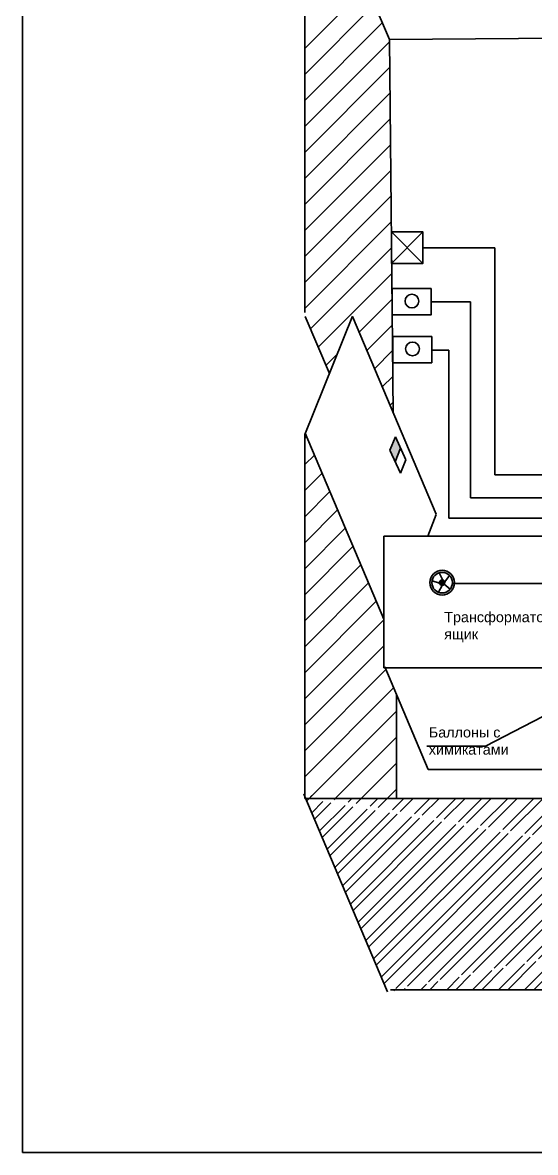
# Model space of a CAD drawing. Extents: x 48388 to 147340, y 33806 to 122092.
# Drawn here: x 62272 to 64016, y 60885 to 64724 of the extents above; entities that cross this region are included whole.
import ezdxf

# ---------------------------------------------------------------- set-up
doc = ezdxf.new("R2010")
doc.units = 0
doc.header["$LTSCALE"] = 1000
doc.header["$MEASUREMENT"] = 0
doc.layers.get('0').update_dxf_attribs({"linetype": 'CONTINUOUS'})
doc.styles.get("Standard").update_dxf_attribs({"font": 'GBENOR', "bigfont": 'GBCBIG'})
doc.dimstyles.get("Standard").update_dxf_attribs({"dimscale": 100, "dimtxt": 3.5, "dimasz": 1, "dimexe": 2.5, "dimexo": 3, "dimgap": 1.5, "dimtad": 1, "dimdec": 0, "dimzin": 0, "dimdsep": 46, "dimtxsty": 'Standard', "dimblk": 'ARCHTICK', "dimcen": 0.09, "dimadec": 0, "dimazin": 0, "dimtfac": 1, "dimtdec": 0, "dimtix": 1, "dimtmove": 2, "dimatfit": 3, "dimfxl": 1, "dimtolj": 1, "dimtzin": 0, "dimarcsym": 0})

msp = doc.modelspace()

# ---------------------------------------------------------------- hatches: boundary and pattern name
for points in [[(63540, 63316.9), (63521.4, 63271.1), (63539.2, 63231.9), (63557.8, 63277.8)], [(63708.2, 62821.2, 1), (63689.8, 62821.2, 1)]]:
    msp.add_hatch(color=256).paths.add_polyline_path(points)
h = msp.add_hatch(color=256)
h.paths.add_polyline_path([(63741.1, 62821.2, 1), (63656.9, 62821.2, 1)])
h.paths.add_polyline_path([(63733.9, 62821.2, 1), (63664.1, 62821.2, 1)], flags=16)
h = msp.add_hatch()
h.set_pattern_fill('金属', color=256, scale=50, style=0)
h.set_pattern_definition([(45, (48760.43, 54231), (-44.19417, 44.19417), []), (45, (48760.43, 54262.25), (-44.19417, 44.19417), [])])
edge = h.paths.add_edge_path()
edge.add_line((63228.7, 62102.3), (63513.4, 61430.4))
edge.add_line((66724.1, 62088), (63231.6, 62088))
edge.add_line((67015.4, 61438), (63522.9, 61438))
edge.add_line((66726.7, 62102.3), (67011.4, 61430.4))

# ---------------------------------------------------------------- linework, layer by layer
for p, q in [((62271.7, 66765.9), (62271.7, 60885.3)), ((63234.7, 65338.5), (63519.3, 64666.6)), ((63231.6, 64636.3), (63442.7, 64847.4)), ((63231.6, 64636.3), (63442.7, 64847.4)), ((63231.6, 64547.9), (63469, 64785.4)), ((63231.6, 64547.9), (63469, 64785.4)), ((63231.6, 64459.5), (63495.3, 64723.3)), ((63231.6, 64459.5), (63495.3, 64723.3)), ((63231.6, 64371.1), (63519.4, 64658.9)), ((63519.3, 64666.6), (64420.4, 64673.7)), ((63519.3, 64666.6), (63532.7, 63397.7)), ((63231.6, 64282.7), (63520.3, 64571.5)), ((63231.6, 64194.3), (63521.3, 64484)), ((63231.6, 64105.9), (63522.2, 64396.6)), ((63231.6, 64017.6), (63523.1, 64309.1)), ((63231.6, 63929.2), (63524, 64221.6)), ((63231.6, 63840.8), (63524.9, 64134.2)), ((63231.6, 63752.4), (63525.9, 64046.7)), ((63633.5, 64012.6), (63526.8, 63905.9)), ((63526.8, 64012.6), (63633.5, 63905.9)), ((63250.8, 63683.2), (63526.8, 63959.2)), ((63277.1, 63621.2), (63527.7, 63871.8)), ((63416.5, 63672.1), (63528.6, 63784.3)), ((63231.6, 63325), (63394.2, 63726.6)), ((63232.8, 63725.7), (63315.2, 63531.4)), ((63393.7, 63725.7), (63678.4, 63053.9)), ((63442.8, 63610), (63529.6, 63696.8)), ((63469.1, 63548), (63530.5, 63609.4)), ((63303.4, 63559.1), (63342, 63597.7)), ((63495.4, 63485.9), (63531.4, 63521.9)), ((63521.7, 63423.8), (63532.3, 63434.4)), ((63231.6, 62088), (63231.6, 63325)), ((63231.6, 63310.5), (63237.9, 63316.7)), ((63232.7, 63328.8), (63500.2, 62697.6)), ((63521.4, 63271.1), (63540, 63316.9)), ((63540, 63316.9), (63575.6, 63238.4)), ((63521.4, 63271.2), (63557, 63192.6)), ((63539.2, 63231.9), (63557.8, 63277.8)), ((63231.6, 63222.1), (63264.2, 63254.7)), ((63557, 63192.6), (63575.6, 63238.5)), ((63231.6, 63133.7), (63290.5, 63192.6)), ((63231.6, 63045.3), (63316.8, 63130.5)), ((63231.6, 62956.9), (63343.1, 63068.4)), ((63650, 62979.2), (63679, 63052.4)), ((63231.6, 62868.5), (63369.4, 63006.3)), ((63500.2, 62531.8), (63500.2, 62979.2)), ((63500.2, 62979.2), (65416.8, 62979.2)), ((63231.6, 62780.1), (63395.7, 62944.2)), ((63231.6, 62691.7), (63422, 62882.2)), ((63701.2, 62830.1), (63688.8, 62854.5)), ((63707.8, 62824), (63724.3, 62845.2)), ((63231.6, 62603.3), (63448.3, 62820.1)), ((63690, 62819), (63664.7, 62827.5)), ((63698.7, 62811.9), (63687, 62788.4)), ((63706.2, 62815.4), (63726.3, 62799.4)), ((63231.6, 62515), (63474.6, 62758)), ((63231.6, 62426.6), (63500.2, 62695.2)), ((63231.6, 62338.2), (63500.2, 62606.8)), ((65416.8, 62531.8), (63500.2, 62531.8)), ((63503.6, 62534.8), (63651.3, 62185.8)), ((63231.6, 62249.8), (63507.5, 62525.7)), ((63231.6, 62161.4), (63533.8, 62463.6)), ((63543.4, 62440.9), (63543.4, 62088)), ((63246.5, 62088), (63543.4, 62384.9)), ((63334.9, 62088), (63543.4, 62296.5)), ((63423.3, 62088), (63543.4, 62208.1)), ((65563.4, 62185.8), (63651.3, 62185.8)), ((63511.7, 62088), (63543.4, 62119.7)), ((63228.7, 62102.3), (63513.4, 61430.4)), ((66724.1, 62088), (63231.6, 62088)), ((67015.4, 61438), (63522.9, 61438)), ((70119.7, 60885.3), (62271.7, 60885.3))]:
    msp.add_line(p, q)
at = {"color": 5}
for p, q in [((63633.5, 63959.2), (63878.6, 63959.2)), ((63878.6, 63959.2), (63878.6, 63187.9)), ((63878.6, 63187.9), (65732.4, 63187.9))]:
    msp.add_line(p, q, dxfattribs=at)
at = {"color": 2}
for p, q in [((63661.8, 63775.6), (63795.2, 63775.6)), ((63795.2, 63775.6), (63795.2, 63108.8)), ((63721.7, 63610.8), (63663.5, 63610.8)), ((63721.7, 63610.8), (63721.7, 63040.5)), ((63795.2, 63108.8), (63985.1, 63108.8)), ((63985.1, 63108.8), (65667, 63108.8)), ((63721.7, 63040.5), (65615.2, 63040.5))]:
    msp.add_line(p, q, dxfattribs=at)
at = {"color": 1}
msp.add_line((63734.7, 62818.1), (64164, 62818.1), dxfattribs=at)
msp.add_lwpolyline([(63231.6, 63738.5), (63231.6, 65729.9)])
for points in [[(63526.8, 64012.6), (63633.5, 64012.6), (63633.5, 63905.9), (63526.8, 63905.9)], [(63661.8, 63820.1), (63661.8, 63731.1), (63529.2, 63731.1), (63529.2, 63820.1)], [(63663.5, 63657.3), (63663.5, 63568.3), (63530.9, 63568.3), (63530.9, 63657.3)]]:
    msp.add_lwpolyline(points, close=True)
for centre, radius in [((63596.3, 63778), 23.4), ((63598, 63615.1), 23.4), ((63699, 62821.2), 42.1), ((63699, 62821.2), 42.1), ((63699, 62821.2), 34.9), ((63699, 62821.2), 9.23)]:
    msp.add_circle(centre, radius)

# ---------------------------------------------------------------- texts
at = {"char_height": 60, "attachment_point": 1}
for s, insert, width in [('{\\fArial|b0|i0|c204|p34;\\H0.58333x;Трансформаторный ящик}', (63705.8, 62721.8), 479.25), ('{\\fArial|b0|i0|c204|p34;\\H0.58333x;Баллоны с химикатами}', (63653.5, 62330.1), 275.596)]:
    msp.add_mtext(s, dxfattribs=dict(at, insert=insert, width=width))

# ---------------------------------------------------------------- leaders
msp.add_leader([(64170.4, 62434.1), (63846.5, 62265.5), (63646.8, 62265.5)], dimstyle='Standard', override={"dimgap": 1.5, "dimtad": 0})

doc.saveas('drawing.dxf')
